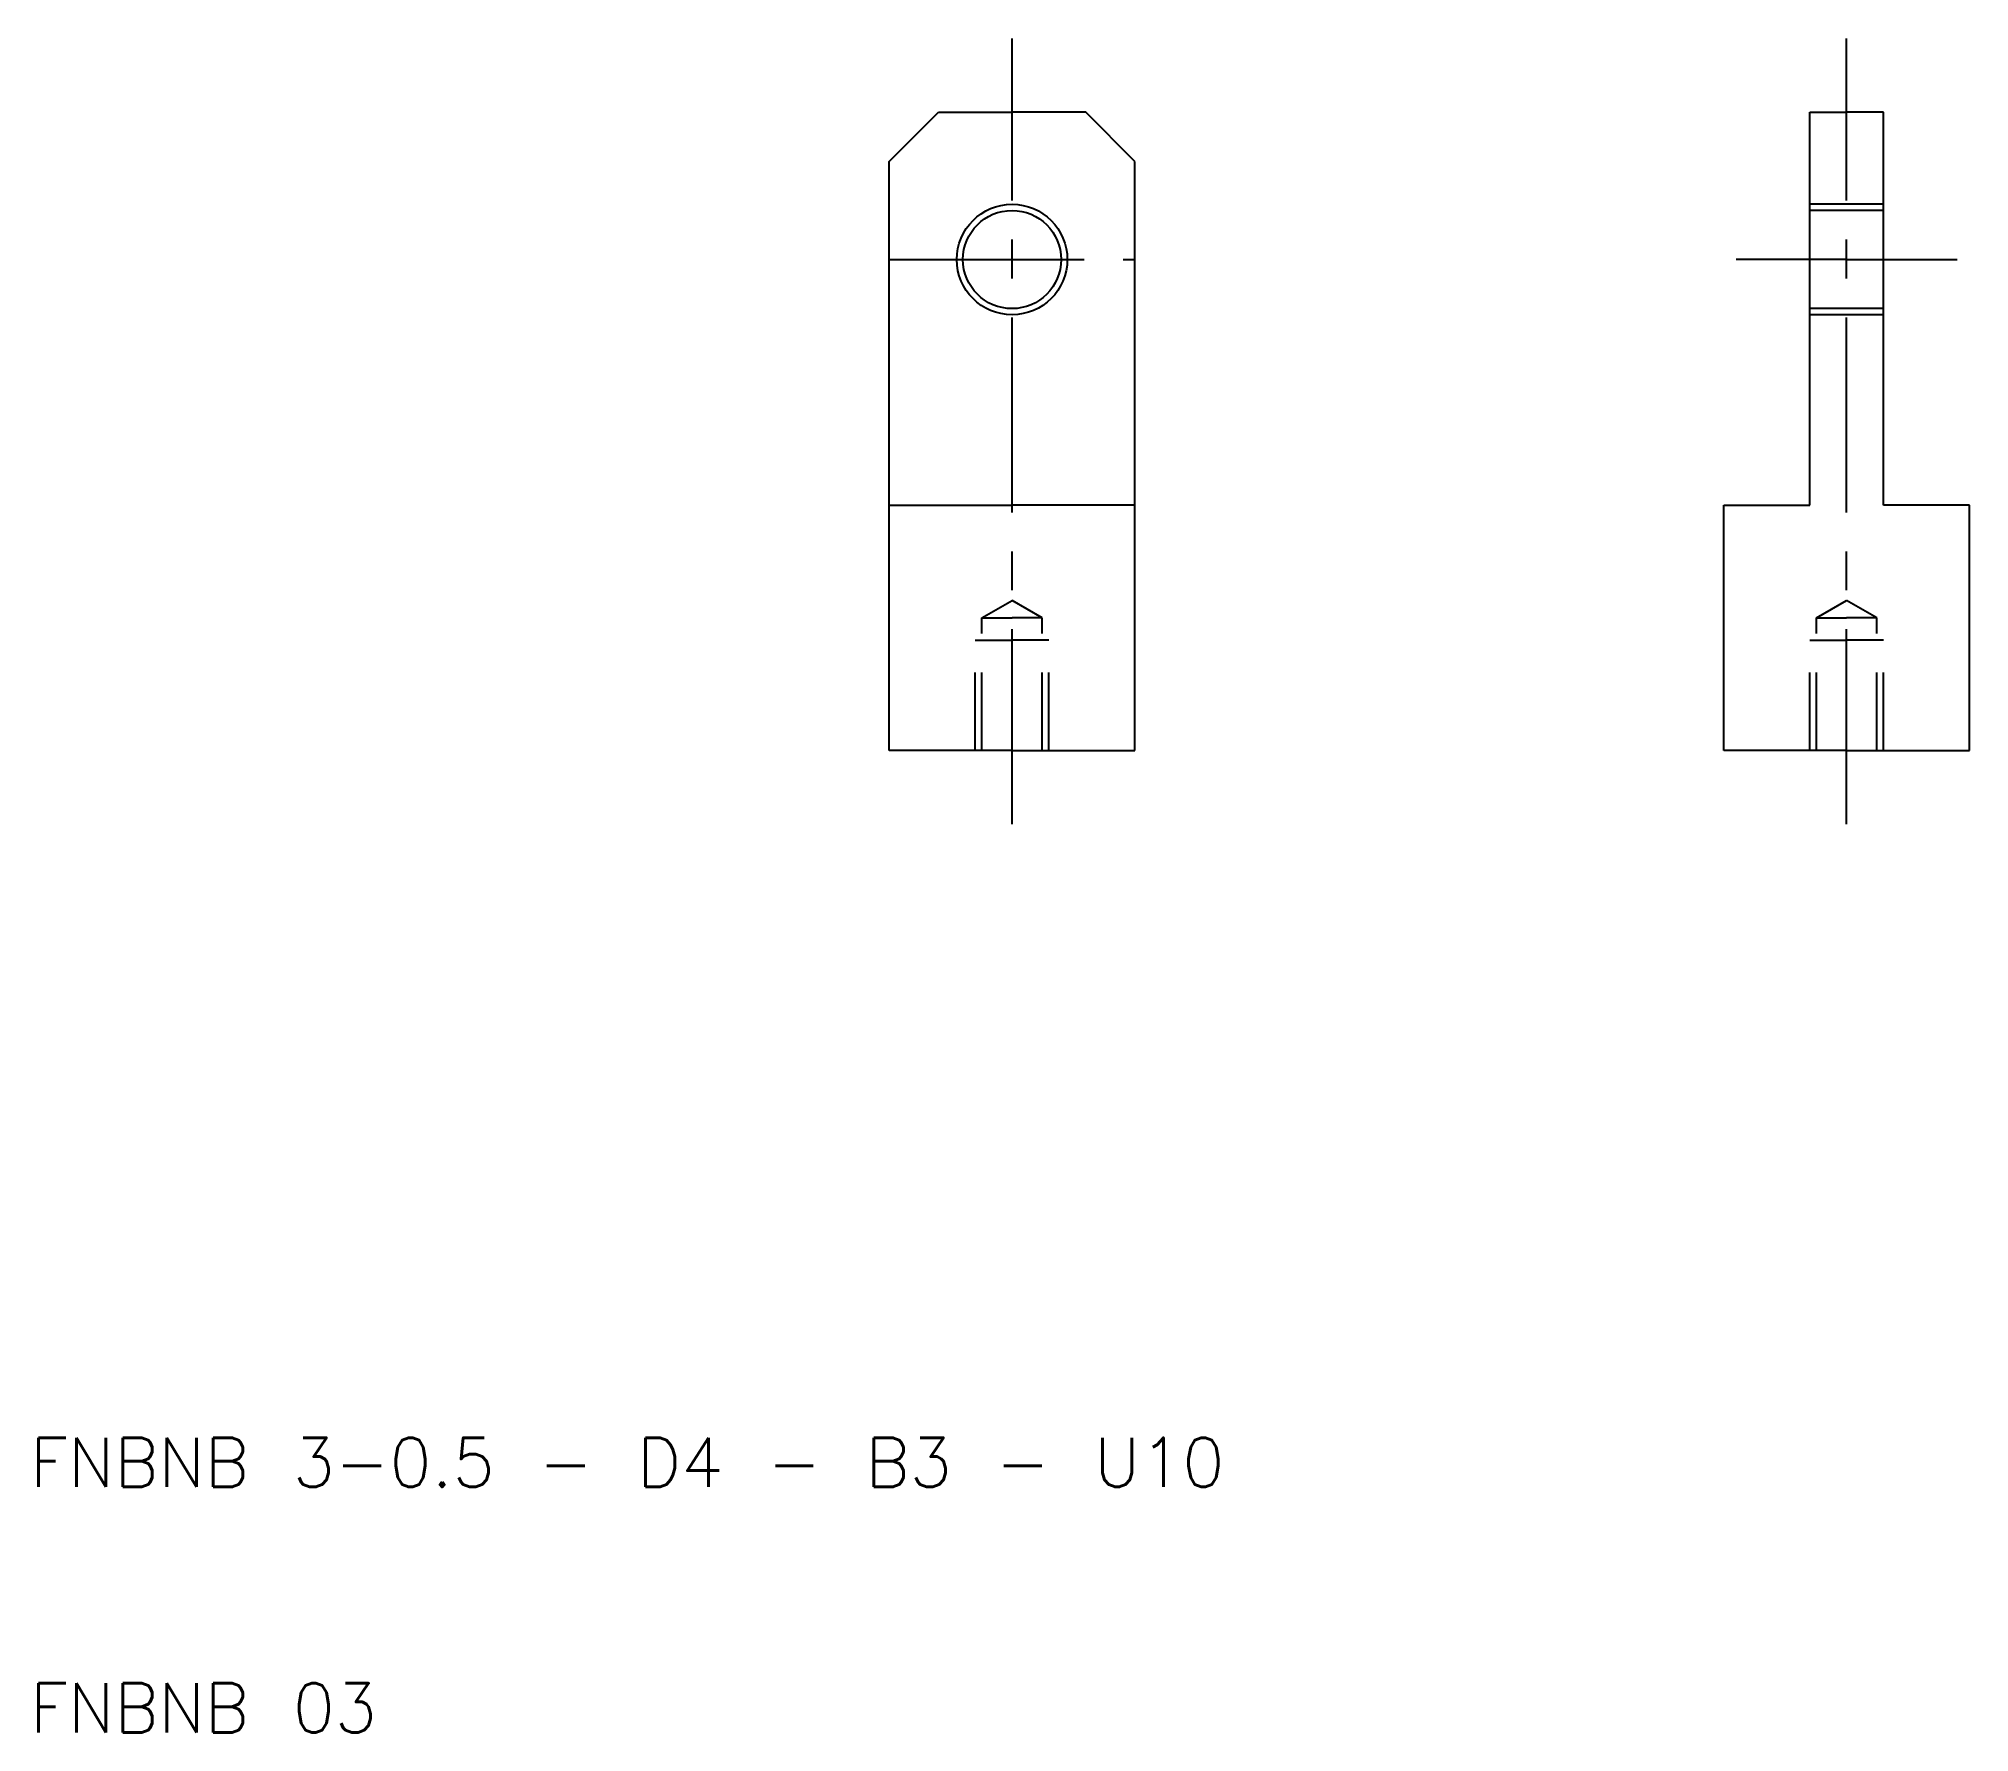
# Model space of a CAD drawing. Extents: x 10.3 to 89, y 10 to 79.
import ezdxf

# ---------------------------------------------------------------- set-up
doc = ezdxf.new("R2010")
doc.units = 0
doc.header["$LTSCALE"] = 0.25
doc.linetypes.add('CENTER', pattern=[50.8, 31.75, -6.35, 6.35, -6.35])
doc.linetypes.add('DASHED', pattern=[19.05, 12.7, -6.35])
doc.layers.get('0').update_dxf_attribs({"linetype": 'CONTINUOUS'})
doc.layers.add('CENTER', color=1, linetype='CENTER')
doc.styles.get("Standard").update_dxf_attribs({"font": 'txt.shx', "bigfont": 'extfont.shx'})

msp = doc.modelspace()

# ---------------------------------------------------------------- linework, layer by layer
at = {"color": 7, "linetype": 'CONTINUOUS'}
for p, q in [((45, 74), (47, 76)), ((47, 76), (50, 76)), ((53, 76), (50, 76)), ((55, 74), (53, 76)), ((82.5, 60), (82.5, 76)), ((82.5, 76), (84, 76)), ((85.5, 76), (84, 76)), ((85.5, 60), (85.5, 76)), ((45, 50), (45, 74)), ((55, 50), (55, 74)), ((45, 60), (50, 60)), ((55, 60), (50, 60)), ((79, 50), (79, 60)), ((79, 60), (82.5, 60)), ((89, 60), (85.5, 60)), ((89, 50), (89, 60)), ((50, 50), (45, 50)), ((50, 50), (55, 50)), ((84, 50), (79, 50)), ((84, 50), (89, 50))]:
    msp.add_line(p, q, dxfattribs=at)
at = {"color": 3, "linetype": 'DASHED'}
for p, q in [((85.5, 72.25), (82.5, 72.25)), ((85.5, 72), (82.5, 72)), ((85.5, 68), (82.5, 68)), ((85.5, 67.75), (82.5, 67.75)), ((48.7705, 55.4), (50, 56.1099)), ((51.2295, 55.4), (50, 56.1099)), ((82.7705, 55.4), (84, 56.1099)), ((85.2295, 55.4), (84, 56.1099)), ((48.7705, 50), (48.7705, 55.4)), ((48.7705, 55.4), (50, 55.4)), ((51.2295, 55.4), (50, 55.4)), ((51.2295, 50), (51.2295, 55.4)), ((82.7705, 55.4), (84, 55.4)), ((82.7705, 50), (82.7705, 55.4)), ((85.2295, 55.4), (84, 55.4)), ((85.2295, 50), (85.2295, 55.4)), ((48.5, 50), (48.5, 54.5)), ((48.5, 54.5), (50, 54.5)), ((51.5, 54.5), (50, 54.5)), ((51.5, 50), (51.5, 54.5)), ((82.5, 54.5), (84, 54.5)), ((82.5, 50), (82.5, 54.5)), ((85.5, 54.5), (84, 54.5)), ((85.5, 50), (85.5, 54.5))]:
    msp.add_line(p, q, dxfattribs=at)
for radius in [2.25, 2]:
    msp.add_circle((50, 70), radius)
at = {"layer": 'CENTER', "color": 1, "linetype": 'CENTER'}
for p, q in [((50, 47), (50, 79)), ((84, 47), (84, 79)), ((45, 70), (55, 70)), ((84, 70), (79.5, 70)), ((84, 70), (88.5, 70))]:
    msp.add_line(p, q, dxfattribs=at)

# ---------------------------------------------------------------- texts
for s, p in [('FNBNB 3-0.5 - D4 - B3 - U10', (10, 20)), ('FNBNB 03', (10, 10))]:
    msp.add_text(s, height=2).set_placement(p)

doc.saveas('drawing.dxf')
